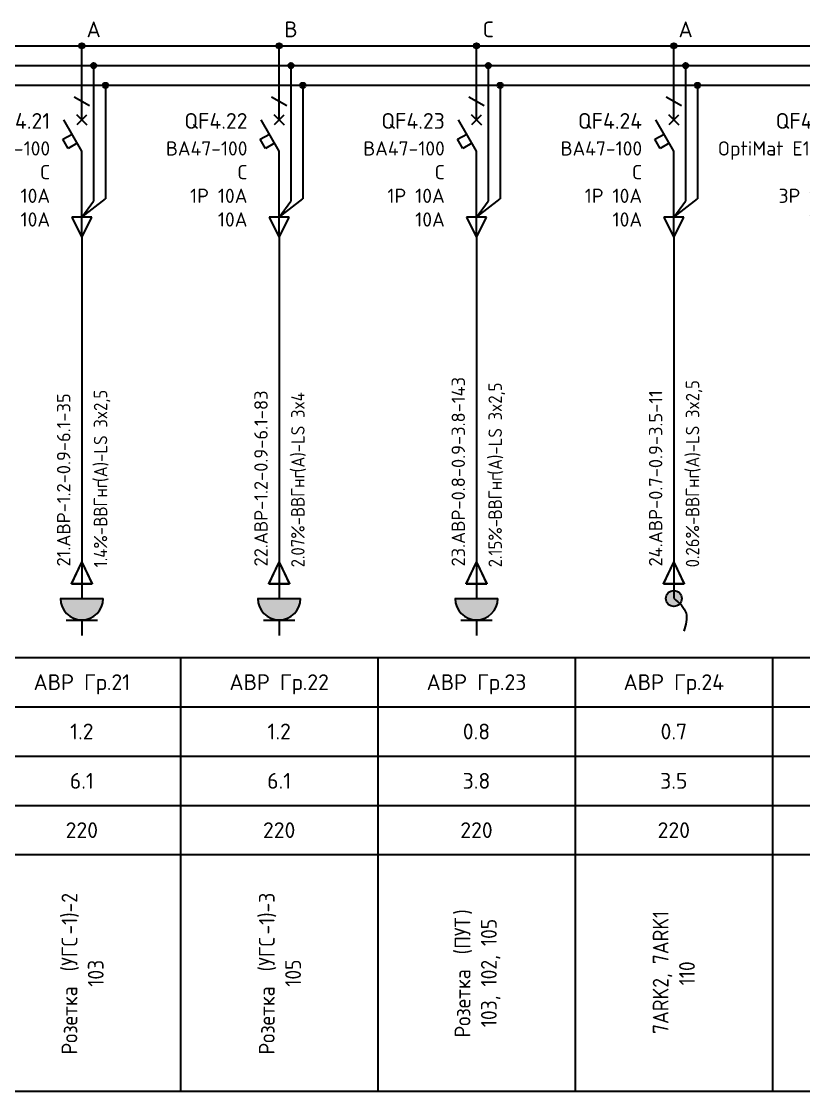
# Model space of a CAD drawing. Header units: millimetres. Extents: x -4379 to 694, y -18291 to 2656.
# Drawn here: x -1629.3 to -1530.2, y -2923.2 to -2787.7 of the extents above; entities that cross this region are included whole.
import ezdxf
from ezdxf.enums import TextEntityAlignment as Align

# ---------------------------------------------------------------- set-up
doc = ezdxf.new("R2010")
doc.units = ezdxf.units.MM
for name, color, linetype in [('Автомат защитный', 7, 'Continuous'), ('Принципиальная схема КТП -для ОДНОЛИНЕЙКИ', 7, 'Continuous'), ('ПРОВОДНИКИ', 7, 'Continuous'), ('Секция ППУ', 7, 'Continuous')]:
    doc.layers.add(name, color=color, linetype=linetype)
doc.layers.add('ЭС АВ', color=7, linetype='Continuous', lineweight=18)
doc.layers.add('ЭС рамка', color=7, linetype='Continuous', lineweight=18)
doc.styles.add('SLD_Style', font='isocpeur.ttf', dxfattribs={"width": 0.9})

# ---------------------------------------------------------------- blocks, each defined once
blk = doc.blocks.new('*U57')
h = blk.add_hatch(color=256)
h.dxf.hatch_style = 1
edge = h.paths.add_edge_path()
edge.add_ellipse((12.5, 132.5), major_axis=(0, 0.333), ratio=1, start_angle=0, end_angle=360)
h = blk.add_hatch(color=256)
h.dxf.hatch_style = 1
edge = h.paths.add_edge_path()
edge.add_ellipse((14, 130), major_axis=(0, 0.333), ratio=1, start_angle=0, end_angle=360)
h = blk.add_hatch(color=256)
h.dxf.hatch_style = 1
edge = h.paths.add_edge_path()
edge.add_ellipse((15.5, 127.5), major_axis=(0, 0.333), ratio=1, start_angle=0, end_angle=360)
at = {"lineweight": 30}
for p, q in [((14, 129.67), (14, 123.11)), ((15.5, 127.17), (15.5, 113.13)), ((14, 123.11), (14, 112.8)), ((0, 55), (25, 55)), ((0, 55), (0, 0)), ((25, 55), (25, 0)), ((0, 48.75), (25, 48.75)), ((0, 42.5), (25, 42.5)), ((0, 36.25), (25, 36.25))]:
    blk.add_line(p, q, dxfattribs=at)
at = {"layer": 'Автомат защитный', "lineweight": 30}
for p, q in [((12.5, 123.11), (12.5, 132.17)), ((11.54, 126.04), (13.46, 124.93)), ((12.5, 119.17), (10.22, 123.11)), ((10.1, 120.66), (11.26, 121.32)), ((10.77, 119.5), (10.1, 120.66)), ((11.92, 120.17), (10.77, 119.5)), ((12.5, 108.54), (12.5, 119.17))]:
    blk.add_line(p, q, dxfattribs=at)
blk.add_ellipse((12.5, 132.5), major_axis=(0, 0.333), ratio=1, start_param=-1.570796, end_param=4.712389, dxfattribs=at)
at = {"layer": 'Принципиальная схема КТП -для ОДНОЛИНЕЙКИ', "lineweight": 30}
for p, q in [((12.5, 108.54), (12.5, 99.73)), ((11.19, 64.32), (12.5, 67.06)), ((12.5, 67.06), (13.81, 64.32)), ((13.81, 64.32), (11.19, 64.32)), ((12.5, 64.32), (12.5, 62.5))]:
    blk.add_line(p, q, dxfattribs=at)
at = {"layer": 'ПРОВОДНИКИ', "lineweight": 30}
for p, q in [((12.5, 110.81), (15.5, 113.13)), ((12.5, 110.81), (14, 112.8)), ((13.75, 110.81), (11.25, 110.81)), ((11.25, 110.81), (12.5, 108.2)), ((12.5, 108.2), (13.75, 110.81)), ((11.19, 64.31), (12.5, 67.06)), ((12.5, 67.06), (13.81, 64.31)), ((13.81, 64.31), (11.19, 64.31))]:
    blk.add_line(p, q, dxfattribs=at)
at = {"layer": 'ПРОВОДНИКИ', "lineweight": 30, "ltscale": 100}
blk.add_line((12.5, 99.73), (12.5, 64.32), dxfattribs=at)
at = {"layer": 'ПРОВОДНИКИ', "color": 7, "linetype": 'Continuous', "lineweight": 30}
for centre in [(14, 130), (15.5, 127.5), (15.5, 127.5)]:
    blk.add_ellipse(centre, major_axis=(0, 0.333), ratio=1, start_param=-1.570796, end_param=4.712389, dxfattribs=at)
at = {"layer": 'ЭС АВ', "color": 7, "lineweight": 30}
for q in [(11.88, 123.74), (13.12, 123.74), (11.88, 122.49), (13.12, 122.49)]:
    blk.add_line((12.5, 123.11), q, dxfattribs=at)
at = {"layer": 'ЭС рамка', "color": 7, "linetype": 'Continuous', "lineweight": 30}
for p, q in [((0, 132.5), (12.17, 132.5)), ((12.83, 132.5), (25, 132.5))]:
    blk.add_line(p, q, dxfattribs=at)
at = {"layer": 'ЭС рамка', "color": 5, "linetype": 'Continuous', "lineweight": 30}
for p, q in [((0, 130), (13.67, 130)), ((14.33, 130), (25, 130))]:
    blk.add_line(p, q, dxfattribs=at)
at = {"layer": 'ЭС рамка', "color": 94, "linetype": 'Continuous', "lineweight": 30}
for p, q in [((0, 127.5), (15.17, 127.5)), ((15.83, 127.5), (25, 127.5))]:
    blk.add_line(p, q, dxfattribs=at)
at = {"layer": 'ЭС рамка', "lineweight": 30}
for p, q in [((25, 30), (0, 30)), ((25, 0), (0, 0))]:
    blk.add_line(p, q, dxfattribs=at)
at = {"style": 'SLD_Style'}
for tag, p in [('LABEL', (12.5, 51.88)), ('INSTALLEDPOWER', (12.5, 45.63)), ('CURRENT', (12.5, 39.37)), ('VOLTAGE', (12.5, 33.13))]:
    blk.add_attdef(tag, text='', height=2, dxfattribs=at).set_placement(p, align=Align.MIDDLE_CENTER)
blk.add_attdef('TEXT', text='', height=2, rotation=90, dxfattribs=at).set_placement((12.5, 15), align=Align.MIDDLE_CENTER)
at = {"layer": 'Автомат защитный', "style": 'SLD_Style'}
blk.add_attdef('PHASE', text='', height=2, dxfattribs=at).set_placement((14, 134.59), align=Align.MIDDLE_CENTER)
for tag, height, p in [('NUMBER', 2, (8.49, 122.99)), ('SWITCHTYPE', 1.8, (8.49, 119.5)), ('SWITCHRELEASE', 1.8, (8.49, 116.5)), ('SWITCHNOMINALCURRENT', 1.8, (8.49, 113.5)), ('SWITCHRELEASECURRENT', 1.8, (8.49, 110.5)), ('RCDTYPE', 1.8, (8.49, 107.5)), ('RCDSETPOINT', 1.8, (8.49, 104.5))]:
    blk.add_attdef(tag, text='', height=height, dxfattribs=at).set_placement(p, align=Align.MIDDLE_RIGHT)
blk.add_attdef('LINE_A', text='', height=1.7, rotation=90, dxfattribs=at).set_placement((10.19, 65.45), align=Align.MIDDLE_LEFT)
blk.add_attdef('LINE_B', text='', height=1.7, rotation=90, dxfattribs=at).set_placement((13.85, 65.45), align=Align.TOP_LEFT)
blk = doc.blocks.new('*U24')
at = {"linetype": 'ByBlock', "lineweight": 30, "ltscale": 0.01}
h = blk.add_hatch(color=256, dxfattribs=at)
h.dxf.hatch_style = 1
h.paths.add_polyline_path([(2.72, -0.02), (-2.73, -0.02, 1)])
at = {"linetype": 'ByBlock', "lineweight": 30}
blk.add_line((-2.73, -0.02), (2.72, -0.02), dxfattribs=at)
at = {"linetype": 'ByBlock', "lineweight": 30, "ltscale": 200}
for p, q in [((-1.98, -2.75), (0, -2.75)), ((0, -2.75), (0, -4.73)), ((0, -2.75), (1.98, -2.75))]:
    blk.add_line(p, q, dxfattribs=at)
blk.add_arc((0, -0.02), 2.72, 180, 0, dxfattribs=at)
blk = doc.blocks.new('*U21')
at = {"linetype": 'ByBlock', "lineweight": 30}
h = blk.add_hatch(color=256, dxfattribs=at)
h.paths.add_polyline_path([(-0.4, 0.9, -0.414214), (0.92, 0.37), (0, -0.02)])
h.paths.add_polyline_path([(0.92, 0.37, -0.101228), (1, -0.02, -0.30039), (0.39, -0.94), (0, -0.02)])
h.paths.add_polyline_path([(-0.4, 0.9), (0.39, -0.94, -0.538), (-1, -0.02, -0.30039)])
blk.add_circle((0, -0.02), 1, dxfattribs=at)
blk.add_spline([(0, 0), (1.55, -1.88), (1.27, -4.16)], degree=3, dxfattribs=at)
blk = doc.blocks.new('*U58')
h = blk.add_hatch(color=256)
h.dxf.hatch_style = 1
edge = h.paths.add_edge_path()
edge.add_ellipse((12.5, 132.5), major_axis=(0, 0.333), ratio=1, start_angle=0, end_angle=360)
h = blk.add_hatch(color=256)
h.dxf.hatch_style = 1
edge = h.paths.add_edge_path()
edge.add_ellipse((14, 130), major_axis=(0, 0.333), ratio=1, start_angle=0, end_angle=360)
h = blk.add_hatch(color=256)
h.dxf.hatch_style = 1
edge = h.paths.add_edge_path()
edge.add_ellipse((15.5, 127.5), major_axis=(0, 0.333), ratio=1, start_angle=0, end_angle=360)
at = {"lineweight": 30}
for p, q in [((14, 129.67), (14, 123.11)), ((15.5, 127.17), (15.5, 113.13)), ((14, 123.11), (14, 112.8)), ((0, 55), (25, 55)), ((0, 55), (0, 0)), ((25, 55), (25, 0)), ((0, 48.75), (25, 48.75)), ((0, 42.5), (25, 42.5)), ((0, 36.25), (25, 36.25))]:
    blk.add_line(p, q, dxfattribs=at)
at = {"layer": 'Автомат защитный', "lineweight": 30}
for p, q in [((12.5, 123.11), (12.5, 132.17)), ((11.54, 126.87), (13.46, 125.76)), ((11.54, 126.04), (13.46, 124.93)), ((11.54, 125.2), (13.46, 124.09)), ((12.5, 119.17), (10.22, 123.11)), ((10.1, 120.66), (11.26, 121.32)), ((10.77, 119.5), (10.1, 120.66)), ((11.92, 120.17), (10.77, 119.5)), ((12.5, 108.54), (12.5, 119.17))]:
    blk.add_line(p, q, dxfattribs=at)
blk.add_ellipse((12.5, 132.5), major_axis=(0, 0.333), ratio=1, start_param=-1.570796, end_param=4.712389, dxfattribs=at)
at = {"layer": 'Принципиальная схема КТП -для ОДНОЛИНЕЙКИ', "lineweight": 30}
for p, q in [((12.5, 108.54), (12.5, 99.73)), ((11.19, 64.32), (12.5, 67.06)), ((12.5, 67.06), (13.81, 64.32)), ((13.81, 64.32), (11.19, 64.32)), ((12.5, 64.32), (12.5, 62.5))]:
    blk.add_line(p, q, dxfattribs=at)
at = {"layer": 'ПРОВОДНИКИ', "lineweight": 30}
for p, q in [((12.5, 110.81), (15.5, 113.13)), ((12.5, 110.81), (14, 112.8)), ((13.75, 110.81), (11.25, 110.81)), ((11.25, 110.81), (12.5, 108.2)), ((12.5, 108.2), (13.75, 110.81)), ((11.19, 64.31), (12.5, 67.06)), ((12.5, 67.06), (13.81, 64.31)), ((13.81, 64.31), (11.19, 64.31))]:
    blk.add_line(p, q, dxfattribs=at)
at = {"layer": 'ПРОВОДНИКИ', "lineweight": 30, "ltscale": 100}
blk.add_line((12.5, 99.73), (12.5, 64.32), dxfattribs=at)
at = {"layer": 'ПРОВОДНИКИ', "color": 7, "linetype": 'Continuous', "lineweight": 30}
for centre in [(14, 130), (15.5, 127.5), (15.5, 127.5)]:
    blk.add_ellipse(centre, major_axis=(0, 0.333), ratio=1, start_param=-1.570796, end_param=4.712389, dxfattribs=at)
at = {"layer": 'ЭС АВ', "color": 7, "lineweight": 30}
for q in [(11.88, 123.74), (13.12, 123.74), (11.88, 122.49), (13.12, 122.49)]:
    blk.add_line((12.5, 123.11), q, dxfattribs=at)
at = {"layer": 'ЭС рамка', "color": 7, "linetype": 'Continuous', "lineweight": 30}
for p, q in [((0, 132.5), (12.17, 132.5)), ((12.83, 132.5), (25, 132.5))]:
    blk.add_line(p, q, dxfattribs=at)
at = {"layer": 'ЭС рамка', "color": 5, "linetype": 'Continuous', "lineweight": 30}
for p, q in [((0, 130), (13.67, 130)), ((14.33, 130), (25, 130))]:
    blk.add_line(p, q, dxfattribs=at)
at = {"layer": 'ЭС рамка', "color": 94, "linetype": 'Continuous', "lineweight": 30}
for p, q in [((0, 127.5), (15.17, 127.5)), ((15.83, 127.5), (25, 127.5))]:
    blk.add_line(p, q, dxfattribs=at)
at = {"layer": 'ЭС рамка', "lineweight": 30}
for p, q in [((25, 30), (0, 30)), ((25, 0), (0, 0))]:
    blk.add_line(p, q, dxfattribs=at)
at = {"style": 'SLD_Style'}
for tag, p in [('LABEL', (12.5, 51.88)), ('INSTALLEDPOWER', (12.5, 45.63)), ('CURRENT', (12.5, 39.37)), ('VOLTAGE', (12.5, 33.13))]:
    blk.add_attdef(tag, text='', height=2, dxfattribs=at).set_placement(p, align=Align.MIDDLE_CENTER)
blk.add_attdef('TEXT', text='', height=2, rotation=90, dxfattribs=at).set_placement((12.5, 15), align=Align.MIDDLE_CENTER)
at = {"layer": 'Автомат защитный', "style": 'SLD_Style'}
blk.add_attdef('PHASE', text='', height=2, dxfattribs=at).set_placement((14, 134.59), align=Align.MIDDLE_CENTER)
for tag, height, p in [('NUMBER', 2, (8.49, 122.99)), ('SWITCHTYPE', 1.8, (8.49, 119.5)), ('SWITCHRELEASE', 1.8, (8.49, 116.5)), ('SWITCHNOMINALCURRENT', 1.8, (8.49, 113.5)), ('SWITCHRELEASECURRENT', 1.8, (8.49, 110.5)), ('RCDTYPE', 1.8, (8.49, 107.5)), ('RCDSETPOINT', 1.8, (8.49, 104.5))]:
    blk.add_attdef(tag, text='', height=height, dxfattribs=at).set_placement(p, align=Align.MIDDLE_RIGHT)
blk.add_attdef('LINE_A', text='', height=1.7, rotation=90, dxfattribs=at).set_placement((10.19, 65.45), align=Align.MIDDLE_LEFT)
blk.add_attdef('LINE_B', text='', height=1.7, rotation=90, dxfattribs=at).set_placement((13.85, 65.45), align=Align.TOP_LEFT)

msp = doc.modelspace()

# ---------------------------------------------------------------- block references
at = {"layer": 'Секция ППУ', "lineweight": 0}
ref = msp.add_blockref('*U57', (-1634.139, -2923.249, -0.006), dxfattribs=at)
ref.add_attrib('LABEL', 'АВР Гр.21', dxfattribs={"layer": '0', "height": 2, "style": 'SLD_Style'}).set_placement((-1621.639, -2871.374, -0.006), align=Align.MIDDLE_CENTER)
ref.add_attrib('INSTALLEDPOWER', '1.2', dxfattribs={"layer": '0', "height": 2, "style": 'SLD_Style'}).set_placement((-1621.639, -2877.624, -0.006), align=Align.MIDDLE_CENTER)
ref.add_attrib('CURRENT', '6.1', dxfattribs={"layer": '0', "height": 2, "style": 'SLD_Style'}).set_placement((-1621.639, -2883.874, -0.006), align=Align.MIDDLE_CENTER)
ref.add_attrib('VOLTAGE', '220', dxfattribs={"layer": '0', "height": 2, "style": 'SLD_Style'}).set_placement((-1621.639, -2890.124, -0.006), align=Align.MIDDLE_CENTER)
ref.add_attrib('LINE_A', ' 21.АВР-1.2-0.9-6.1-35', dxfattribs={"layer": 'Автомат защитный', "height": 1.7, "rotation": 90, "style": 'SLD_Style'}).set_placement((-1623.945, -2857.798, -0.006), align=Align.MIDDLE_LEFT)
ref.add_attrib('LINE_B_001', ' 1.4%%%-', (-1618.419, -2857.798, -0.006), dxfattribs={"layer": 'Автомат защитный', "height": 1.7, "rotation": 90, "style": 'SLD_Style', "width": 0.9})
ref.add_attrib('PHASE', 'A', dxfattribs={"layer": 'Автомат защитный', "height": 2, "style": 'SLD_Style'}).set_placement((-1620.139, -2788.658, -0.006), align=Align.MIDDLE_CENTER)
ref.add_attrib('NUMBER', 'QF4.21', dxfattribs={"layer": 'Автомат защитный', "height": 2, "style": 'SLD_Style'}).set_placement((-1625.65, -2800.262, -0.006), align=Align.MIDDLE_RIGHT)
ref.add_attrib('SWITCHTYPE', 'ВА47-100', dxfattribs={"layer": 'Автомат защитный', "height": 1.8, "style": 'SLD_Style'}).set_placement((-1625.65, -2803.749, -0.006), align=Align.MIDDLE_RIGHT)
ref.add_attrib('SWITCHRELEASE', 'C', dxfattribs={"layer": 'Автомат защитный', "height": 1.8, "style": 'SLD_Style'}).set_placement((-1625.65, -2806.749, -0.006), align=Align.MIDDLE_RIGHT)
ref.add_attrib('SWITCHNOMINALCURRENT', '1Р 10А', dxfattribs={"layer": 'Автомат защитный', "height": 1.8, "style": 'SLD_Style'}).set_placement((-1625.65, -2809.749, -0.006), align=Align.MIDDLE_RIGHT)
ref.add_attrib('SWITCHRELEASECURRENT', '10А', dxfattribs={"layer": 'Автомат защитный', "height": 1.8, "style": 'SLD_Style'}).set_placement((-1625.65, -2812.749, -0.006), align=Align.MIDDLE_RIGHT)
ref.add_attrib('TEXT_001', 'Розетка ', (-1622.206, -2918.554, -0.006), dxfattribs={"layer": '0', "height": 2, "rotation": 90, "style": 'SLD_Style', "width": 0.9})
ref.add_attrib('LINE_B_002', 'ВВГнг', (-1618.419, -2851.678, -0.006), dxfattribs={"layer": 'Автомат защитный', "height": 1.7, "rotation": 90, "style": 'SLD_Style', "width": 0.9})
ref.add_attrib('LINE_B_003', '(', (-1618.419, -2846.017, -0.006), dxfattribs={"layer": 'Автомат защитный', "height": 1.7, "rotation": 90, "style": 'SLD_Style', "width": 0.9})
ref.add_attrib('LINE_B_004', 'А', (-1618.419, -2845.405, -0.006), dxfattribs={"layer": 'Автомат защитный', "height": 1.7, "rotation": 90, "style": 'SLD_Style', "width": 0.9})
ref.add_attrib('LINE_B_005', ')-LS 3x2,5', (-1618.419, -2844.028, -0.006), dxfattribs={"layer": 'Автомат защитный', "height": 1.7, "rotation": 90, "style": 'SLD_Style', "width": 0.9})
ref.add_attrib('TEXT_002', '(', (-1622.206, -2908.024, -0.006), dxfattribs={"layer": '0', "height": 2, "rotation": 90, "style": 'SLD_Style', "width": 0.9})
ref.add_attrib('TEXT_003', 'УГС', (-1622.206, -2907.304, -0.006), dxfattribs={"layer": '0', "height": 2, "rotation": 90, "style": 'SLD_Style', "width": 0.9})
ref.add_attrib('TEXT_004', '-1)-2', (-1622.206, -2903.344, -0.006), dxfattribs={"layer": '0', "height": 2, "rotation": 90, "style": 'SLD_Style', "width": 0.9})
ref.add_attrib('TEXT_005', '103', (-1618.872, -2909.959, -0.006), dxfattribs={"layer": '0', "height": 2, "rotation": 90, "style": 'SLD_Style', "width": 0.9})
ref = msp.add_blockref('*U57', (-1609.139, -2923.249, -0.006), dxfattribs=at)
ref.add_attrib('LABEL', 'АВР Гр.22', dxfattribs={"layer": '0', "height": 2, "style": 'SLD_Style'}).set_placement((-1596.639, -2871.374, -0.006), align=Align.MIDDLE_CENTER)
ref.add_attrib('INSTALLEDPOWER', '1.2', dxfattribs={"layer": '0', "height": 2, "style": 'SLD_Style'}).set_placement((-1596.639, -2877.624, -0.006), align=Align.MIDDLE_CENTER)
ref.add_attrib('CURRENT', '6.1', dxfattribs={"layer": '0', "height": 2, "style": 'SLD_Style'}).set_placement((-1596.639, -2883.874, -0.006), align=Align.MIDDLE_CENTER)
ref.add_attrib('VOLTAGE', '220', dxfattribs={"layer": '0', "height": 2, "style": 'SLD_Style'}).set_placement((-1596.639, -2890.124, -0.006), align=Align.MIDDLE_CENTER)
ref.add_attrib('LINE_A', ' 22.АВР-1.2-0.9-6.1-83', dxfattribs={"layer": 'Автомат защитный', "height": 1.7, "rotation": 90, "style": 'SLD_Style'}).set_placement((-1598.945, -2857.798, -0.006), align=Align.MIDDLE_LEFT)
ref.add_attrib('LINE_B_001', ' 2.07%%%-', (-1593.419, -2857.798, -0.006), dxfattribs={"layer": 'Автомат защитный', "height": 1.7, "rotation": 90, "style": 'SLD_Style', "width": 0.9})
ref.add_attrib('PHASE', 'B', dxfattribs={"layer": 'Автомат защитный', "height": 2, "style": 'SLD_Style'}).set_placement((-1595.139, -2788.658, -0.006), align=Align.MIDDLE_CENTER)
ref.add_attrib('NUMBER', 'QF4.22', dxfattribs={"layer": 'Автомат защитный', "height": 2, "style": 'SLD_Style'}).set_placement((-1600.65, -2800.262, -0.006), align=Align.MIDDLE_RIGHT)
ref.add_attrib('SWITCHTYPE', 'ВА47-100', dxfattribs={"layer": 'Автомат защитный', "height": 1.8, "style": 'SLD_Style'}).set_placement((-1600.65, -2803.749, -0.006), align=Align.MIDDLE_RIGHT)
ref.add_attrib('SWITCHRELEASE', 'C', dxfattribs={"layer": 'Автомат защитный', "height": 1.8, "style": 'SLD_Style'}).set_placement((-1600.65, -2806.749, -0.006), align=Align.MIDDLE_RIGHT)
ref.add_attrib('SWITCHNOMINALCURRENT', '1Р 10А', dxfattribs={"layer": 'Автомат защитный', "height": 1.8, "style": 'SLD_Style'}).set_placement((-1600.65, -2809.749, -0.006), align=Align.MIDDLE_RIGHT)
ref.add_attrib('SWITCHRELEASECURRENT', '10А', dxfattribs={"layer": 'Автомат защитный', "height": 1.8, "style": 'SLD_Style'}).set_placement((-1600.65, -2812.749, -0.006), align=Align.MIDDLE_RIGHT)
ref.add_attrib('TEXT_001', 'Розетка ', (-1597.206, -2918.554, -0.006), dxfattribs={"layer": '0', "height": 2, "rotation": 90, "style": 'SLD_Style', "width": 0.9})
ref.add_attrib('LINE_B_002', 'ВВГнг', (-1593.419, -2850.454, -0.006), dxfattribs={"layer": 'Автомат защитный', "height": 1.7, "rotation": 90, "style": 'SLD_Style', "width": 0.9})
ref.add_attrib('LINE_B_003', '(', (-1593.419, -2844.793, -0.006), dxfattribs={"layer": 'Автомат защитный', "height": 1.7, "rotation": 90, "style": 'SLD_Style', "width": 0.9})
ref.add_attrib('LINE_B_004', 'А', (-1593.419, -2844.181, -0.006), dxfattribs={"layer": 'Автомат защитный', "height": 1.7, "rotation": 90, "style": 'SLD_Style', "width": 0.9})
ref.add_attrib('LINE_B_005', ')-LS 3x4', (-1593.419, -2842.804, -0.006), dxfattribs={"layer": 'Автомат защитный', "height": 1.7, "rotation": 90, "style": 'SLD_Style', "width": 0.9})
ref.add_attrib('TEXT_002', '(', (-1597.206, -2908.024, -0.006), dxfattribs={"layer": '0', "height": 2, "rotation": 90, "style": 'SLD_Style', "width": 0.9})
ref.add_attrib('TEXT_003', 'УГС', (-1597.206, -2907.304, -0.006), dxfattribs={"layer": '0', "height": 2, "rotation": 90, "style": 'SLD_Style', "width": 0.9})
ref.add_attrib('TEXT_004', '-1)-3', (-1597.206, -2903.344, -0.006), dxfattribs={"layer": '0', "height": 2, "rotation": 90, "style": 'SLD_Style', "width": 0.9})
ref.add_attrib('TEXT_005', '105', (-1593.872, -2909.959, -0.006), dxfattribs={"layer": '0', "height": 2, "rotation": 90, "style": 'SLD_Style', "width": 0.9})
ref = msp.add_blockref('*U57', (-1584.139, -2923.249, -0.006), dxfattribs=at)
ref.add_attrib('LABEL', 'АВР Гр.23', dxfattribs={"layer": '0', "height": 2, "style": 'SLD_Style'}).set_placement((-1571.639, -2871.374, -0.006), align=Align.MIDDLE_CENTER)
ref.add_attrib('INSTALLEDPOWER', '0.8', dxfattribs={"layer": '0', "height": 2, "style": 'SLD_Style'}).set_placement((-1571.639, -2877.624, -0.006), align=Align.MIDDLE_CENTER)
ref.add_attrib('CURRENT', '3.8', dxfattribs={"layer": '0', "height": 2, "style": 'SLD_Style'}).set_placement((-1571.639, -2883.874, -0.006), align=Align.MIDDLE_CENTER)
ref.add_attrib('VOLTAGE', '220', dxfattribs={"layer": '0', "height": 2, "style": 'SLD_Style'}).set_placement((-1571.639, -2890.124, -0.006), align=Align.MIDDLE_CENTER)
ref.add_attrib('LINE_A', ' 23.АВР-0.8-0.9-3.8-143', dxfattribs={"layer": 'Автомат защитный', "height": 1.7, "rotation": 90, "style": 'SLD_Style'}).set_placement((-1573.945, -2857.798, -0.006), align=Align.MIDDLE_LEFT)
ref.add_attrib('LINE_B_001', ' 2.15%%%-', (-1568.419, -2857.798, -0.006), dxfattribs={"layer": 'Автомат защитный', "height": 1.7, "rotation": 90, "style": 'SLD_Style', "width": 0.9})
ref.add_attrib('PHASE', 'C', dxfattribs={"layer": 'Автомат защитный', "height": 2, "style": 'SLD_Style'}).set_placement((-1570.139, -2788.658, -0.006), align=Align.MIDDLE_CENTER)
ref.add_attrib('NUMBER', 'QF4.23', dxfattribs={"layer": 'Автомат защитный', "height": 2, "style": 'SLD_Style'}).set_placement((-1575.65, -2800.262, -0.006), align=Align.MIDDLE_RIGHT)
ref.add_attrib('SWITCHTYPE', 'ВА47-100', dxfattribs={"layer": 'Автомат защитный', "height": 1.8, "style": 'SLD_Style'}).set_placement((-1575.65, -2803.749, -0.006), align=Align.MIDDLE_RIGHT)
ref.add_attrib('SWITCHRELEASE', 'C', dxfattribs={"layer": 'Автомат защитный', "height": 1.8, "style": 'SLD_Style'}).set_placement((-1575.65, -2806.749, -0.006), align=Align.MIDDLE_RIGHT)
ref.add_attrib('SWITCHNOMINALCURRENT', '1Р 10А', dxfattribs={"layer": 'Автомат защитный', "height": 1.8, "style": 'SLD_Style'}).set_placement((-1575.65, -2809.749, -0.006), align=Align.MIDDLE_RIGHT)
ref.add_attrib('SWITCHRELEASECURRENT', '10А', dxfattribs={"layer": 'Автомат защитный', "height": 1.8, "style": 'SLD_Style'}).set_placement((-1575.65, -2812.749, -0.006), align=Align.MIDDLE_RIGHT)
ref.add_attrib('TEXT_001', 'Розетка ', (-1572.406, -2916.394, -0.006), dxfattribs={"layer": '0', "height": 2, "rotation": 90, "style": 'SLD_Style', "width": 0.9})
ref.add_attrib('LINE_B_002', 'ВВГнг', (-1568.419, -2850.76, -0.006), dxfattribs={"layer": 'Автомат защитный', "height": 1.7, "rotation": 90, "style": 'SLD_Style', "width": 0.9})
ref.add_attrib('LINE_B_003', '(', (-1568.419, -2845.099, -0.006), dxfattribs={"layer": 'Автомат защитный', "height": 1.7, "rotation": 90, "style": 'SLD_Style', "width": 0.9})
ref.add_attrib('LINE_B_004', 'А', (-1568.419, -2844.487, -0.006), dxfattribs={"layer": 'Автомат защитный', "height": 1.7, "rotation": 90, "style": 'SLD_Style', "width": 0.9})
ref.add_attrib('LINE_B_005', ')-LS 3x2,5', (-1568.419, -2843.11, -0.006), dxfattribs={"layer": 'Автомат защитный', "height": 1.7, "rotation": 90, "style": 'SLD_Style', "width": 0.9})
ref.add_attrib('TEXT_002', '(', (-1572.406, -2905.864, -0.006), dxfattribs={"layer": '0', "height": 2, "rotation": 90, "style": 'SLD_Style', "width": 0.9})
ref.add_attrib('TEXT_003', 'ПУТ', (-1572.406, -2905.144, -0.006), dxfattribs={"layer": '0', "height": 2, "rotation": 90, "style": 'SLD_Style', "width": 0.9})
ref.add_attrib('TEXT_004', ')', (-1572.406, -2900.824, -0.006), dxfattribs={"layer": '0', "height": 2, "rotation": 90, "style": 'SLD_Style', "width": 0.9})
ref.add_attrib('TEXT_005', '103, 102, 105', (-1569.072, -2915.089, -0.006), dxfattribs={"layer": '0', "height": 2, "rotation": 90, "style": 'SLD_Style', "width": 0.9})
ref = msp.add_blockref('*U57', (-1559.139, -2923.249, -0.006), dxfattribs=at)
ref.add_attrib('LABEL', 'АВР Гр.24', dxfattribs={"layer": '0', "height": 2, "style": 'SLD_Style'}).set_placement((-1546.639, -2871.374, -0.006), align=Align.MIDDLE_CENTER)
ref.add_attrib('INSTALLEDPOWER', '0.7', dxfattribs={"layer": '0', "height": 2, "style": 'SLD_Style'}).set_placement((-1546.639, -2877.624, -0.006), align=Align.MIDDLE_CENTER)
ref.add_attrib('CURRENT', '3.5', dxfattribs={"layer": '0', "height": 2, "style": 'SLD_Style'}).set_placement((-1546.639, -2883.874, -0.006), align=Align.MIDDLE_CENTER)
ref.add_attrib('VOLTAGE', '220', dxfattribs={"layer": '0', "height": 2, "style": 'SLD_Style'}).set_placement((-1546.639, -2890.124, -0.006), align=Align.MIDDLE_CENTER)
ref.add_attrib('LINE_A', ' 24.АВР-0.7-0.9-3.5-11', dxfattribs={"layer": 'Автомат защитный', "height": 1.7, "rotation": 90, "style": 'SLD_Style'}).set_placement((-1548.945, -2857.798, -0.006), align=Align.MIDDLE_LEFT)
ref.add_attrib('LINE_B_001', ' 0.26%%%-', (-1543.419, -2857.798, -0.006), dxfattribs={"layer": 'Автомат защитный', "height": 1.7, "rotation": 90, "style": 'SLD_Style', "width": 0.9})
ref.add_attrib('PHASE', 'A', dxfattribs={"layer": 'Автомат защитный', "height": 2, "style": 'SLD_Style'}).set_placement((-1545.139, -2788.658, -0.006), align=Align.MIDDLE_CENTER)
ref.add_attrib('NUMBER', 'QF4.24', dxfattribs={"layer": 'Автомат защитный', "height": 2, "style": 'SLD_Style'}).set_placement((-1550.65, -2800.262, -0.006), align=Align.MIDDLE_RIGHT)
ref.add_attrib('SWITCHTYPE', 'ВА47-100', dxfattribs={"layer": 'Автомат защитный', "height": 1.8, "style": 'SLD_Style'}).set_placement((-1550.65, -2803.749, -0.006), align=Align.MIDDLE_RIGHT)
ref.add_attrib('SWITCHRELEASE', 'C', dxfattribs={"layer": 'Автомат защитный', "height": 1.8, "style": 'SLD_Style'}).set_placement((-1550.65, -2806.749, -0.006), align=Align.MIDDLE_RIGHT)
ref.add_attrib('SWITCHNOMINALCURRENT', '1Р 10А', dxfattribs={"layer": 'Автомат защитный', "height": 1.8, "style": 'SLD_Style'}).set_placement((-1550.65, -2809.749, -0.006), align=Align.MIDDLE_RIGHT)
ref.add_attrib('SWITCHRELEASECURRENT', '10А', dxfattribs={"layer": 'Автомат защитный', "height": 1.8, "style": 'SLD_Style'}).set_placement((-1550.65, -2812.749, -0.006), align=Align.MIDDLE_RIGHT)
ref.add_attrib('TEXT_001', '7ARK2, 7ARK1', (-1547.306, -2915.944, -0.006), dxfattribs={"layer": '0', "height": 2, "rotation": 90, "style": 'SLD_Style', "width": 0.9})
ref.add_attrib('LINE_B_002', 'ВВГнг', (-1543.419, -2850.454, -0.006), dxfattribs={"layer": 'Автомат защитный', "height": 1.7, "rotation": 90, "style": 'SLD_Style', "width": 0.9})
ref.add_attrib('LINE_B_003', '(', (-1543.419, -2844.793, -0.006), dxfattribs={"layer": 'Автомат защитный', "height": 1.7, "rotation": 90, "style": 'SLD_Style', "width": 0.9})
ref.add_attrib('LINE_B_004', 'А', (-1543.419, -2844.181, -0.006), dxfattribs={"layer": 'Автомат защитный', "height": 1.7, "rotation": 90, "style": 'SLD_Style', "width": 0.9})
ref.add_attrib('LINE_B_005', ')-LS 3x2,5', (-1543.419, -2842.804, -0.006), dxfattribs={"layer": 'Автомат защитный', "height": 1.7, "rotation": 90, "style": 'SLD_Style', "width": 0.9})
ref.add_attrib('TEXT_002', '110', (-1543.972, -2909.779, -0.006), dxfattribs={"layer": '0', "height": 2, "rotation": 90, "style": 'SLD_Style', "width": 0.9})
ref = msp.add_blockref('*U58', (-1534.139, -2923.249, -0.006), dxfattribs=at)
ref.add_attrib('LABEL', 'АВР Гр.25', dxfattribs={"layer": '0', "height": 2, "style": 'SLD_Style'}).set_placement((-1521.639, -2871.374, -0.006), align=Align.MIDDLE_CENTER)
ref.add_attrib('INSTALLEDPOWER', '1.5', dxfattribs={"layer": '0', "height": 2, "style": 'SLD_Style'}).set_placement((-1521.639, -2877.624, -0.006), align=Align.MIDDLE_CENTER)
ref.add_attrib('CURRENT', '2.5', dxfattribs={"layer": '0', "height": 2, "style": 'SLD_Style'}).set_placement((-1521.639, -2883.874, -0.006), align=Align.MIDDLE_CENTER)
ref.add_attrib('VOLTAGE', '380', dxfattribs={"layer": '0', "height": 2, "style": 'SLD_Style'}).set_placement((-1521.639, -2890.124, -0.006), align=Align.MIDDLE_CENTER)
ref.add_attrib('LINE_A', ' 25.АВР-1.5-0.9-2.5-13', dxfattribs={"layer": 'Автомат защитный', "height": 1.7, "rotation": 90, "style": 'SLD_Style'}).set_placement((-1523.945, -2857.798, -0.006), align=Align.MIDDLE_LEFT)
ref.add_attrib('LINE_B_001', ' 0.18%%%-', (-1518.419, -2857.798, -0.006), dxfattribs={"layer": 'Автомат защитный', "height": 1.7, "rotation": 90, "style": 'SLD_Style', "width": 0.9})
ref.add_attrib('PHASE', 'A,B,C', dxfattribs={"layer": 'Автомат защитный', "height": 2, "style": 'SLD_Style'}).set_placement((-1520.139, -2788.658, -0.006), align=Align.MIDDLE_CENTER)
ref.add_attrib('NUMBER', 'QF4.25', dxfattribs={"layer": 'Автомат защитный', "height": 2, "style": 'SLD_Style'}).set_placement((-1525.65, -2800.262, -0.006), align=Align.MIDDLE_RIGHT)
ref.add_attrib('SWITCHTYPE', 'OptiMat E100L', dxfattribs={"layer": 'Автомат защитный', "height": 1.8, "style": 'SLD_Style'}).set_placement((-1525.65, -2803.749, -0.006), align=Align.MIDDLE_RIGHT)
ref.add_attrib('SWITCHRELEASE', 'C', dxfattribs={"layer": 'Автомат защитный', "height": 1.8, "style": 'SLD_Style'}).set_placement((-1525.65, -2806.749, -0.006), align=Align.MIDDLE_RIGHT)
ref.add_attrib('SWITCHNOMINALCURRENT', '3Р 16А', dxfattribs={"layer": 'Автомат защитный', "height": 1.8, "style": 'SLD_Style'}).set_placement((-1525.65, -2809.749, -0.006), align=Align.MIDDLE_RIGHT)
ref.add_attrib('SWITCHRELEASECURRENT', '16А', dxfattribs={"layer": 'Автомат защитный', "height": 1.8, "style": 'SLD_Style'}).set_placement((-1525.65, -2812.749, -0.006), align=Align.MIDDLE_RIGHT)
ref.add_attrib('TEXT_001', 'ТШ', (-1522.306, -2912.029, -0.006), dxfattribs={"layer": '0', "height": 2, "rotation": 90, "style": 'SLD_Style', "width": 0.9})
ref.add_attrib('LINE_B_002', 'ВВГнг', (-1518.419, -2850.76, -0.006), dxfattribs={"layer": 'Автомат защитный', "height": 1.7, "rotation": 90, "style": 'SLD_Style', "width": 0.9})
ref.add_attrib('LINE_B_003', '(', (-1518.419, -2845.099, -0.006), dxfattribs={"layer": 'Автомат защитный', "height": 1.7, "rotation": 90, "style": 'SLD_Style', "width": 0.9})
ref.add_attrib('LINE_B_004', 'А', (-1518.419, -2844.487, -0.006), dxfattribs={"layer": 'Автомат защитный', "height": 1.7, "rotation": 90, "style": 'SLD_Style', "width": 0.9})
ref.add_attrib('LINE_B_005', ')-LS 5x2,5', (-1518.419, -2843.11, -0.006), dxfattribs={"layer": 'Автомат защитный', "height": 1.7, "rotation": 90, "style": 'SLD_Style', "width": 0.9})
ref.add_attrib('TEXT_002', '7/11', (-1522.306, -2908.789, -0.006), dxfattribs={"layer": '0', "height": 2, "rotation": 90, "style": 'SLD_Style', "width": 0.9})
ref.add_attrib('TEXT_003', '110', (-1518.972, -2909.779, -0.006), dxfattribs={"layer": '0', "height": 2, "rotation": 90, "style": 'SLD_Style', "width": 0.9})
for name, p in [('*U21', (-1546.639, -2860.749, -0.006)), ('*U24', (-1621.639, -2860.749, -0.006)), ('*U24', (-1596.639, -2860.749, -0.006)), ('*U24', (-1571.639, -2860.749, -0.006))]:
    msp.add_blockref(name, p, dxfattribs=at)

doc.saveas('drawing.dxf')
